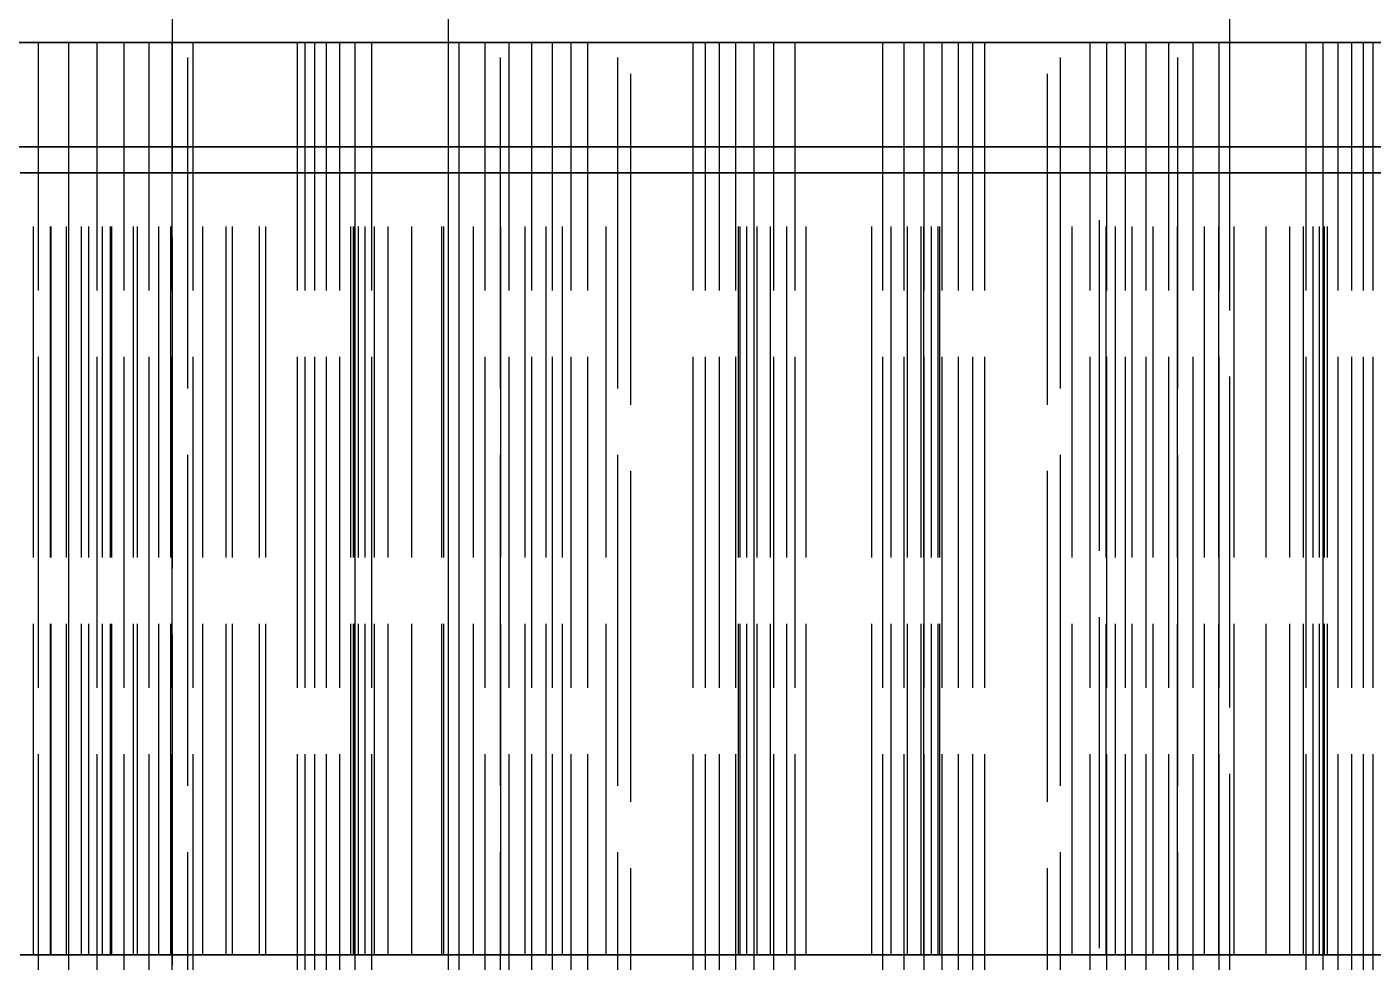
# Model space of a CAD drawing. Header units: millimetres. Extents: x -9 to 234, y -53 to 196.
# Drawn here: x 155.73 to 160.9, y 20.27 to 23.86 of the extents above; entities that cross this region are included whole.
import ezdxf

# ---------------------------------------------------------------- set-up
doc = ezdxf.new("R2010")
doc.units = ezdxf.units.MM
doc.linetypes.add('DASHED', pattern=[1.524, 1.27, -0.254])
doc.layers.add('HIDDEN', color=8, linetype='DASHED')

msp = doc.modelspace()

# ---------------------------------------------------------------- linework, layer by layer
at = {"layer": 'HIDDEN'}
for points in [[(158.05, -23.31), (158.05, 34.4)], [(159.65, -23.31), (159.65, 34.4)], [(156.35, -20.2), (156.35, 32.4)], [(157.55, -20.2), (157.55, 32.4)], [(158, -20.2), (158, 32.4)], [(159.7, -20.2), (159.7, 32.4)], [(160.15, -20.2), (160.15, 32.4)], [(157.35, -19.9), (157.35, 32.1)], [(160.35, -19.9), (160.35, 32.1)], [(156.29, 26.1), (156.29, -7.2)], [(164.61786, 23.8), (164.01071, 23.8), (163.40357, 23.8), (162.79643, 23.8), (162.18929, 23.8), (161.58214, 23.8), (160.975, 23.8), (160.36786, 23.8), (159.76071, 23.8), (159.15357, 23.8), (158.54643, 23.8), (157.93929, 23.8), (157.33214, 23.8), (156.725, 23.8), (156.11786, 23.8), (155.51071, 23.8), (154.90357, 23.8), (154.29643, 23.8), (153.68929, 23.8), (153.08214, 23.8), (152.475, 23.8), (151.86786, 23.8), (151.26071, 23.8), (150.65357, 23.8)], [(164.78651, 23.8), (164.0881, 23.8), (163.38968, 23.8), (162.69127, 23.8), (161.99286, 23.8), (161.29444, 23.8), (160.59603, 23.8), (159.89762, 23.8), (159.19921, 23.8), (158.50079, 23.8), (157.80238, 23.8), (157.10397, 23.8), (156.40556, 23.8), (155.70714, 23.8), (155.00873, 23.8), (154.31032, 23.8), (153.6119, 23.8), (152.91349, 23.8), (152.21508, 23.8), (151.51667, 23.8), (150.81825, 23.8)], [(150.81825, 23.8), (151.16746, 23.8), (151.51667, 23.8), (151.86587, 23.8), (152.21508, 23.8), (152.56429, 23.8), (152.91349, 23.8), (153.2627, 23.8), (153.6119, 23.8), (153.96111, 23.8), (154.31032, 23.8), (154.65952, 23.8), (155.00873, 23.8), (155.35794, 23.8), (155.70714, 23.8), (156.05635, 23.8), (156.40556, 23.8), (156.75476, 23.8), (157.10397, 23.8), (157.45317, 23.8), (157.80238, 23.8), (158.15159, 23.8), (158.50079, 23.8), (158.85, 23.8)], [(155.77669, 23.8), (155.44643, 23.8)], [(155.44643, 23.8), (155.77669, 23.8)], [(155.51071, 23.8), (155.81429, 23.8), (156.11786, 23.8), (156.42143, 23.8), (156.725, 23.8), (157.02857, 23.8), (157.33214, 23.8), (157.63571, 23.8), (157.93929, 23.8), (158.24286, 23.8), (158.54643, 23.8), (158.85, 23.8)], [(161.1119, 23.8), (160.81032, 23.8), (160.50873, 23.8), (160.20714, 23.8), (159.90556, 23.8), (159.60397, 23.8), (159.30238, 23.8), (159.00079, 23.8), (158.69921, 23.8), (158.39762, 23.8), (158.09603, 23.8), (157.79444, 23.8), (157.49286, 23.8), (157.19127, 23.8), (156.88968, 23.8), (156.5881, 23.8), (156.28651, 23.8), (155.98492, 23.8), (155.68333, 23.8)], [(155.68333, 23.8), (155.83413, 23.8), (155.98492, 23.8), (156.13571, 23.8), (156.28651, 23.8), (156.4373, 23.8), (156.5881, 23.8), (156.73889, 23.8), (156.88968, 23.8), (157.04048, 23.8), (157.19127, 23.8), (157.34206, 23.8), (157.49286, 23.8), (157.64365, 23.8), (157.79444, 23.8), (157.94524, 23.8), (158.09603, 23.8), (158.24683, 23.8), (158.39762, 23.8), (158.54841, 23.8), (158.69921, 23.8), (158.85, 23.8)], [(155.89243, 23.8), (155.77669, 23.8)], [(155.77669, 23.8), (155.89243, 23.8)], [(155.77669, 19.8), (155.77669, 23.8)], [(155.77669, 19.8), (155.77669, 23.8)], [(156.00194, 23.8), (155.89243, 23.8)], [(155.89243, 23.8), (156.00194, 23.8)], [(155.89243, 19.8), (155.89243, 23.8)], [(155.89243, 19.8), (155.89243, 23.8)], [(156.10493, 23.8), (156.00194, 23.8)], [(156.00194, 23.8), (156.10493, 23.8)], [(156.00194, 19.8), (156.00194, 23.8)], [(156.00194, 19.8), (156.00194, 23.8)], [(156.20101, 23.8), (156.10493, 23.8)], [(156.10493, 23.8), (156.20101, 23.8)], [(156.10493, 19.8), (156.10493, 23.8)], [(156.10493, 19.8), (156.10493, 23.8)], [(156.28967, 23.8), (156.20101, 23.8)], [(156.20101, 23.8), (156.28967, 23.8)], [(156.20101, 19.8), (156.20101, 23.8)], [(156.20101, 19.8), (156.20101, 23.8)], [(156.37018, 23.8), (156.28967, 23.8)], [(156.28967, 23.8), (156.37018, 23.8)], [(156.28967, 19.8), (156.28967, 23.8)], [(156.28967, 19.8), (156.28967, 23.8)], [(156.77101, 23.8), (156.37018, 23.8)], [(156.37018, 23.8), (156.77101, 23.8)], [(156.37018, 19.8), (156.37018, 23.8)], [(156.37018, 19.8), (156.37018, 23.8)], [(156.79991, 23.8), (156.77101, 23.8)], [(156.77101, 23.8), (156.79991, 23.8)], [(156.77101, 19.8), (156.77101, 23.8)], [(156.77101, 19.8), (156.77101, 23.8)], [(156.83706, 23.8), (156.79991, 23.8)], [(156.79991, 23.8), (156.83706, 23.8)], [(156.79991, 19.8), (156.79991, 23.8)], [(156.79991, 19.8), (156.79991, 23.8)], [(156.88173, 23.8), (156.83706, 23.8)], [(156.83706, 23.8), (156.88173, 23.8)], [(156.83706, 19.8), (156.83706, 23.8)], [(156.83706, 19.8), (156.83706, 23.8)], [(156.93344, 23.8), (156.88173, 23.8)], [(156.88173, 23.8), (156.93344, 23.8)], [(156.88173, 19.8), (156.88173, 23.8)], [(156.88173, 19.8), (156.88173, 23.8)], [(156.99181, 23.8), (156.93344, 23.8)], [(156.93344, 23.8), (156.99181, 23.8)], [(156.93344, 19.8), (156.93344, 23.8)], [(156.93344, 19.8), (156.93344, 23.8)], [(157.05657, 23.8), (156.99181, 23.8)], [(156.99181, 23.8), (157.05657, 23.8)], [(156.99181, 19.8), (156.99181, 23.8)], [(156.99181, 19.8), (156.99181, 23.8)], [(157.39112, 23.8), (157.05657, 23.8)], [(157.05657, 23.8), (157.39112, 23.8)], [(157.05657, 19.8), (157.05657, 23.8)], [(157.05657, 19.8), (157.05657, 23.8)], [(157.49066, 23.8), (157.39112, 23.8)], [(157.39112, 23.8), (157.49066, 23.8)], [(157.39112, 19.8), (157.39112, 23.8)], [(157.39112, 19.8), (157.39112, 23.8)], [(157.58387, 23.8), (157.49066, 23.8)], [(157.49066, 23.8), (157.58387, 23.8)], [(157.49066, 19.8), (157.49066, 23.8)], [(157.49066, 19.8), (157.49066, 23.8)], [(157.67046, 23.8), (157.58387, 23.8)], [(157.58387, 23.8), (157.67046, 23.8)], [(157.58387, 19.8), (157.58387, 23.8)], [(157.58387, 19.8), (157.58387, 23.8)], [(157.75004, 23.8), (157.67046, 23.8)], [(157.67046, 23.8), (157.75004, 23.8)], [(157.67046, 19.8), (157.67046, 23.8)], [(157.67046, 19.8), (157.67046, 23.8)], [(157.82209, 23.8), (157.75004, 23.8)], [(157.75004, 23.8), (157.82209, 23.8)], [(157.75004, 19.8), (157.75004, 23.8)], [(157.75004, 19.8), (157.75004, 23.8)], [(157.88589, 23.8), (157.82209, 23.8)], [(157.82209, 23.8), (157.88589, 23.8)], [(157.82209, 19.8), (157.82209, 23.8)], [(157.82209, 19.8), (157.82209, 23.8)], [(158.29017, 23.8), (157.88589, 23.8)], [(157.88589, 23.8), (158.29017, 23.8)], [(157.88589, 19.8), (157.88589, 23.8)], [(157.88589, 19.8), (157.88589, 23.8)], [(158.29017, 23.8), (158.33672, 23.8)], [(158.33672, 23.8), (158.29017, 23.8)], [(158.29017, 19.8), (158.29017, 23.8)], [(158.29017, 19.8), (158.29017, 23.8)], [(158.33672, 23.8), (158.39155, 23.8)], [(158.39155, 23.8), (158.33672, 23.8)], [(158.33672, 19.8), (158.33672, 23.8)], [(158.33672, 19.8), (158.33672, 23.8)], [(158.39155, 23.8), (158.45395, 23.8)], [(158.45395, 23.8), (158.39155, 23.8)], [(158.39155, 19.8), (158.39155, 23.8)], [(158.39155, 19.8), (158.39155, 23.8)], [(158.45395, 23.8), (158.52339, 23.8)], [(158.52339, 23.8), (158.45395, 23.8)], [(158.45395, 19.8), (158.45395, 23.8)], [(158.45395, 19.8), (158.45395, 23.8)], [(158.52339, 23.8), (158.59951, 23.8)], [(158.59951, 23.8), (158.52339, 23.8)], [(158.52339, 19.8), (158.52339, 23.8)], [(158.52339, 19.8), (158.52339, 23.8)], [(158.59951, 23.8), (158.68201, 23.8)], [(158.68201, 23.8), (158.59951, 23.8)], [(158.59951, 19.8), (158.59951, 23.8)], [(158.59951, 19.8), (158.59951, 23.8)], [(158.68201, 23.8), (159.01799, 23.8)], [(159.01799, 23.8), (158.68201, 23.8)], [(158.68201, 19.8), (158.68201, 23.8)], [(158.68201, 19.8), (158.68201, 23.8)], [(158.85, 23.8), (159.00079, 23.8), (159.15159, 23.8), (159.30238, 23.8), (159.45317, 23.8), (159.60397, 23.8), (159.75476, 23.8), (159.90556, 23.8), (160.05635, 23.8), (160.20714, 23.8), (160.35794, 23.8), (160.50873, 23.8), (160.65952, 23.8), (160.81032, 23.8), (160.96111, 23.8)], [(158.85, 23.8), (159.19921, 23.8), (159.54841, 23.8), (159.89762, 23.8), (160.24683, 23.8), (160.59603, 23.8), (160.94524, 23.8), (161.29444, 23.8), (161.64365, 23.8), (161.99286, 23.8), (162.34206, 23.8), (162.69127, 23.8), (163.04048, 23.8), (163.38968, 23.8), (163.73889, 23.8), (164.0881, 23.8), (164.4373, 23.8), (164.78651, 23.8)], [(158.85, 23.8), (159.15357, 23.8), (159.45714, 23.8), (159.76071, 23.8), (160.06429, 23.8), (160.36786, 23.8), (160.67143, 23.8), (160.975, 23.8), (161.27857, 23.8), (161.58214, 23.8), (161.88571, 23.8), (162.18929, 23.8), (162.49286, 23.8), (162.79643, 23.8), (163.1, 23.8), (163.40357, 23.8), (163.70714, 23.8), (164.01071, 23.8), (164.31429, 23.8), (164.61786, 23.8)], [(159.01799, 23.8), (159.10049, 23.8)], [(159.10049, 23.8), (159.01799, 23.8)], [(159.01799, 19.8), (159.01799, 23.8)], [(159.01799, 19.8), (159.01799, 23.8)], [(159.10049, 23.8), (159.17661, 23.8)], [(159.17661, 23.8), (159.10049, 23.8)], [(159.10049, 19.8), (159.10049, 23.8)], [(159.10049, 19.8), (159.10049, 23.8)], [(159.17661, 23.8), (159.24605, 23.8)], [(159.24605, 23.8), (159.17661, 23.8)], [(159.17661, 19.8), (159.17661, 23.8)], [(159.17661, 19.8), (159.17661, 23.8)], [(159.24605, 23.8), (159.30845, 23.8)], [(159.30845, 23.8), (159.24605, 23.8)], [(159.24605, 19.8), (159.24605, 23.8)], [(159.24605, 19.8), (159.24605, 23.8)], [(159.30845, 23.8), (159.36328, 23.8)], [(159.36328, 23.8), (159.30845, 23.8)], [(159.30845, 19.8), (159.30845, 23.8)], [(159.30845, 19.8), (159.30845, 23.8)], [(159.36328, 23.8), (159.40983, 23.8)], [(159.40983, 23.8), (159.36328, 23.8)], [(159.36328, 19.8), (159.36328, 23.8)], [(159.36328, 19.8), (159.36328, 23.8)], [(159.40983, 23.8), (159.81411, 23.8)], [(159.81411, 23.8), (159.40983, 23.8)], [(159.40983, 19.8), (159.40983, 23.8)], [(159.40983, 19.8), (159.40983, 23.8)], [(159.81411, 23.8), (159.87791, 23.8)], [(159.87791, 23.8), (159.81411, 23.8)], [(159.81411, 19.8), (159.81411, 23.8)], [(159.81411, 19.8), (159.81411, 23.8)], [(159.87791, 23.8), (159.94996, 23.8)], [(159.94996, 23.8), (159.87791, 23.8)], [(159.87791, 19.8), (159.87791, 23.8)], [(159.87791, 19.8), (159.87791, 23.8)], [(159.94996, 23.8), (160.02954, 23.8)], [(160.02954, 23.8), (159.94996, 23.8)], [(159.94996, 19.8), (159.94996, 23.8)], [(159.94996, 19.8), (159.94996, 23.8)], [(160.02954, 23.8), (160.11613, 23.8)], [(160.11613, 23.8), (160.02954, 23.8)], [(160.02954, 19.8), (160.02954, 23.8)], [(160.02954, 19.8), (160.02954, 23.8)], [(160.11613, 23.8), (160.20934, 23.8)], [(160.20934, 23.8), (160.11613, 23.8)], [(160.11613, 19.8), (160.11613, 23.8)], [(160.11613, 19.8), (160.11613, 23.8)], [(160.20934, 23.8), (160.30888, 23.8)], [(160.30888, 23.8), (160.20934, 23.8)], [(160.20934, 19.8), (160.20934, 23.8)], [(160.20934, 19.8), (160.20934, 23.8)], [(160.30888, 23.8), (160.64343, 23.8)], [(160.64343, 23.8), (160.30888, 23.8)], [(160.30888, 19.8), (160.30888, 23.8)], [(160.30888, 19.8), (160.30888, 23.8)], [(160.64343, 23.8), (160.70819, 23.8)], [(160.70819, 23.8), (160.64343, 23.8)], [(160.64343, 19.8), (160.64343, 23.8)], [(160.64343, 19.8), (160.64343, 23.8)], [(160.70819, 23.8), (160.76656, 23.8)], [(160.76656, 23.8), (160.70819, 23.8)], [(160.70819, 19.8), (160.70819, 23.8)], [(160.70819, 19.8), (160.70819, 23.8)], [(160.76656, 23.8), (160.81827, 23.8)], [(160.81827, 23.8), (160.76656, 23.8)], [(160.76656, 19.8), (160.76656, 23.8)], [(160.76656, 19.8), (160.76656, 23.8)], [(160.81827, 23.8), (160.86294, 23.8)], [(160.86294, 23.8), (160.81827, 23.8)], [(160.81827, 19.8), (160.81827, 23.8)], [(160.81827, 19.8), (160.81827, 23.8)], [(160.86294, 23.8), (160.90009, 23.8)], [(160.90009, 23.8), (160.86294, 23.8)], [(160.86294, 19.8), (160.86294, 23.8)], [(160.86294, 19.8), (160.86294, 23.8)], [(160.90009, 19.8), (160.90009, 23.8)], [(161.02222, 23.4), (160.83333, 23.4), (160.64444, 23.4), (160.45556, 23.4), (160.26667, 23.4), (160.07778, 23.4), (159.88889, 23.4), (159.7, 23.4), (159.51111, 23.4), (159.32222, 23.4), (159.13333, 23.4), (158.94444, 23.4), (158.75556, 23.4), (158.56667, 23.4), (158.37778, 23.4), (158.18889, 23.4), (158, 23.4), (157.81111, 23.4), (157.62222, 23.4), (157.43333, 23.4), (157.24444, 23.4), (157.05556, 23.4), (156.86667, 23.4), (156.67778, 23.4), (156.48889, 23.4), (156.3, 23.4), (156.11111, 23.4), (155.92222, 23.4), (155.73333, 23.4), (155.54444, 23.4)], [(155.63889, 23.4), (155.73333, 23.4), (155.82778, 23.4), (155.92222, 23.4), (156.01667, 23.4), (156.11111, 23.4), (156.20556, 23.4), (156.3, 23.4), (156.39444, 23.4), (156.48889, 23.4), (156.58333, 23.4), (156.67778, 23.4), (156.77222, 23.4), (156.86667, 23.4), (156.96111, 23.4), (157.05556, 23.4), (157.15, 23.4), (157.24444, 23.4), (157.33889, 23.4), (157.43333, 23.4), (157.52778, 23.4), (157.62222, 23.4), (157.71667, 23.4), (157.81111, 23.4), (157.90556, 23.4), (158, 23.4), (158.09444, 23.4), (158.18889, 23.4), (158.28333, 23.4), (158.37778, 23.4), (158.47222, 23.4), (158.56667, 23.4), (158.66111, 23.4), (158.75556, 23.4), (158.85, 23.4)], [(161.00873, 23.4), (160.75476, 23.4), (160.50079, 23.4), (160.24683, 23.4), (159.99286, 23.4), (159.73889, 23.4), (159.48492, 23.4), (159.23095, 23.4), (158.97698, 23.4), (158.72302, 23.4), (158.46905, 23.4), (158.21508, 23.4), (157.96111, 23.4), (157.70714, 23.4), (157.45317, 23.4), (157.19921, 23.4), (156.94524, 23.4), (156.69127, 23.4), (156.4373, 23.4), (156.18333, 23.4), (155.92937, 23.4), (155.6754, 23.4)], [(155.6754, 23.4), (155.80238, 23.4), (155.92937, 23.4), (156.05635, 23.4), (156.18333, 23.4), (156.31032, 23.4), (156.4373, 23.4), (156.56429, 23.4), (156.69127, 23.4), (156.81825, 23.4), (156.94524, 23.4), (157.07222, 23.4), (157.19921, 23.4), (157.32619, 23.4), (157.45317, 23.4), (157.58016, 23.4), (157.70714, 23.4), (157.83413, 23.4), (157.96111, 23.4), (158.0881, 23.4), (158.21508, 23.4), (158.34206, 23.4), (158.46905, 23.4), (158.59603, 23.4), (158.72302, 23.4), (158.85, 23.4)], [(161.00873, 23.4), (160.75476, 23.4), (160.50079, 23.4), (160.24683, 23.4), (159.99286, 23.4), (159.73889, 23.4), (159.48492, 23.4), (159.23095, 23.4), (158.97698, 23.4), (158.72302, 23.4), (158.46905, 23.4), (158.21508, 23.4), (157.96111, 23.4), (157.70714, 23.4), (157.45317, 23.4), (157.19921, 23.4), (156.94524, 23.4), (156.69127, 23.4), (156.4373, 23.4), (156.18333, 23.4), (155.92937, 23.4), (155.6754, 23.4)], [(155.6754, 23.4), (155.80238, 23.4), (155.92937, 23.4), (156.05635, 23.4), (156.18333, 23.4), (156.31032, 23.4), (156.4373, 23.4), (156.56429, 23.4), (156.69127, 23.4), (156.81825, 23.4), (156.94524, 23.4), (157.07222, 23.4), (157.19921, 23.4), (157.32619, 23.4), (157.45317, 23.4), (157.58016, 23.4), (157.70714, 23.4), (157.83413, 23.4), (157.96111, 23.4), (158.0881, 23.4), (158.21508, 23.4), (158.34206, 23.4), (158.46905, 23.4), (158.59603, 23.4), (158.72302, 23.4), (158.85, 23.4)], [(160.97667, 23.4), (160.84778, 23.4), (160.71889, 23.4), (160.59, 23.4), (160.46111, 23.4), (160.33222, 23.4), (160.20333, 23.4), (160.07444, 23.4), (159.94556, 23.4), (159.81667, 23.4), (159.68778, 23.4), (159.55889, 23.4), (159.43, 23.4), (159.30111, 23.4), (159.17222, 23.4), (159.04333, 23.4), (158.91444, 23.4), (158.78556, 23.4), (158.65667, 23.4), (158.52778, 23.4), (158.39889, 23.4), (158.27, 23.4), (158.14111, 23.4), (158.01222, 23.4), (157.88333, 23.4), (157.75444, 23.4), (157.62556, 23.4), (157.49667, 23.4), (157.36778, 23.4), (157.23889, 23.4), (157.11, 23.4), (156.98111, 23.4), (156.85222, 23.4), (156.72333, 23.4), (156.59444, 23.4), (156.46556, 23.4), (156.33667, 23.4), (156.20778, 23.4), (156.07889, 23.4), (155.95, 23.4), (155.82111, 23.4), (155.69222, 23.4)], [(155.69222, 23.4), (155.75667, 23.4), (155.82111, 23.4), (155.88556, 23.4), (155.95, 23.4), (156.01444, 23.4), (156.07889, 23.4), (156.14333, 23.4), (156.20778, 23.4), (156.27222, 23.4), (156.33667, 23.4), (156.40111, 23.4), (156.46556, 23.4), (156.53, 23.4), (156.59444, 23.4), (156.65889, 23.4), (156.72333, 23.4), (156.78778, 23.4), (156.85222, 23.4), (156.91667, 23.4), (156.98111, 23.4), (157.04556, 23.4), (157.11, 23.4), (157.17444, 23.4), (157.23889, 23.4), (157.30333, 23.4), (157.36778, 23.4), (157.43222, 23.4), (157.49667, 23.4), (157.56111, 23.4), (157.62556, 23.4), (157.69, 23.4), (157.75444, 23.4), (157.81889, 23.4), (157.88333, 23.4), (157.94778, 23.4), (158.01222, 23.4), (158.07667, 23.4), (158.14111, 23.4), (158.20556, 23.4), (158.27, 23.4), (158.33444, 23.4), (158.39889, 23.4), (158.46333, 23.4), (158.52778, 23.4), (158.59222, 23.4), (158.65667, 23.4), (158.72111, 23.4), (158.78556, 23.4), (158.85, 23.4)], [(160.97667, 23.4), (160.84778, 23.4), (160.71889, 23.4), (160.59, 23.4), (160.46111, 23.4), (160.33222, 23.4), (160.20333, 23.4), (160.07444, 23.4), (159.94556, 23.4), (159.81667, 23.4), (159.68778, 23.4), (159.55889, 23.4), (159.43, 23.4), (159.30111, 23.4), (159.17222, 23.4), (159.04333, 23.4), (158.91444, 23.4), (158.78556, 23.4), (158.65667, 23.4), (158.52778, 23.4), (158.39889, 23.4), (158.27, 23.4), (158.14111, 23.4), (158.01222, 23.4), (157.88333, 23.4), (157.75444, 23.4), (157.62556, 23.4), (157.49667, 23.4), (157.36778, 23.4), (157.23889, 23.4), (157.11, 23.4), (156.98111, 23.4), (156.85222, 23.4), (156.72333, 23.4), (156.59444, 23.4), (156.46556, 23.4), (156.33667, 23.4), (156.20778, 23.4), (156.07889, 23.4), (155.95, 23.4), (155.82111, 23.4), (155.69222, 23.4)], [(155.69222, 23.4), (155.75667, 23.4), (155.82111, 23.4), (155.88556, 23.4), (155.95, 23.4), (156.01444, 23.4), (156.07889, 23.4), (156.14333, 23.4), (156.20778, 23.4), (156.27222, 23.4), (156.33667, 23.4), (156.40111, 23.4), (156.46556, 23.4), (156.53, 23.4), (156.59444, 23.4), (156.65889, 23.4), (156.72333, 23.4), (156.78778, 23.4), (156.85222, 23.4), (156.91667, 23.4), (156.98111, 23.4), (157.04556, 23.4), (157.11, 23.4), (157.17444, 23.4), (157.23889, 23.4), (157.30333, 23.4), (157.36778, 23.4), (157.43222, 23.4), (157.49667, 23.4), (157.56111, 23.4), (157.62556, 23.4), (157.69, 23.4), (157.75444, 23.4), (157.81889, 23.4), (157.88333, 23.4), (157.94778, 23.4), (158.01222, 23.4), (158.07667, 23.4), (158.14111, 23.4), (158.20556, 23.4), (158.27, 23.4), (158.33444, 23.4), (158.39889, 23.4), (158.46333, 23.4), (158.52778, 23.4), (158.59222, 23.4), (158.65667, 23.4), (158.72111, 23.4), (158.78556, 23.4), (158.85, 23.4)], [(160.9127, 23.4), (160.73333, 23.4), (160.55397, 23.4), (160.3746, 23.4), (160.19524, 23.4), (160.01587, 23.4), (159.83651, 23.4), (159.65714, 23.4), (159.47778, 23.4), (159.29841, 23.4), (159.11905, 23.4), (158.93968, 23.4), (158.76032, 23.4), (158.58095, 23.4), (158.40159, 23.4), (158.22222, 23.4), (158.04286, 23.4), (157.86349, 23.4), (157.68413, 23.4), (157.50476, 23.4), (157.3254, 23.4), (157.14603, 23.4), (156.96667, 23.4), (156.7873, 23.4), (156.60794, 23.4), (156.42857, 23.4), (156.24921, 23.4), (156.06984, 23.4), (155.89048, 23.4), (155.71111, 23.4)], [(155.71111, 23.4), (155.80079, 23.4), (155.89048, 23.4), (155.98016, 23.4), (156.06984, 23.4), (156.15952, 23.4), (156.24921, 23.4), (156.33889, 23.4), (156.42857, 23.4), (156.51825, 23.4), (156.60794, 23.4), (156.69762, 23.4), (156.7873, 23.4), (156.87698, 23.4), (156.96667, 23.4), (157.05635, 23.4), (157.14603, 23.4), (157.23571, 23.4), (157.3254, 23.4), (157.41508, 23.4), (157.50476, 23.4), (157.59444, 23.4), (157.68413, 23.4), (157.77381, 23.4), (157.86349, 23.4), (157.95317, 23.4), (158.04286, 23.4), (158.13254, 23.4), (158.22222, 23.4), (158.3119, 23.4), (158.40159, 23.4), (158.49127, 23.4), (158.58095, 23.4), (158.67063, 23.4), (158.76032, 23.4), (158.85, 23.4)], [(158.85, 23.4), (158.94444, 23.4), (159.03889, 23.4), (159.13333, 23.4), (159.22778, 23.4), (159.32222, 23.4), (159.41667, 23.4), (159.51111, 23.4), (159.60556, 23.4), (159.7, 23.4), (159.79444, 23.4), (159.88889, 23.4), (159.98333, 23.4), (160.07778, 23.4), (160.17222, 23.4), (160.26667, 23.4), (160.36111, 23.4), (160.45556, 23.4), (160.55, 23.4), (160.64444, 23.4), (160.73889, 23.4), (160.83333, 23.4), (160.92778, 23.4)], [(158.85, 23.4), (158.97698, 23.4), (159.10397, 23.4), (159.23095, 23.4), (159.35794, 23.4), (159.48492, 23.4), (159.6119, 23.4), (159.73889, 23.4), (159.86587, 23.4), (159.99286, 23.4), (160.11984, 23.4), (160.24683, 23.4), (160.37381, 23.4), (160.50079, 23.4), (160.62778, 23.4), (160.75476, 23.4), (160.88175, 23.4), (161.00873, 23.4)], [(158.85, 23.4), (158.97698, 23.4), (159.10397, 23.4), (159.23095, 23.4), (159.35794, 23.4), (159.48492, 23.4), (159.6119, 23.4), (159.73889, 23.4), (159.86587, 23.4), (159.99286, 23.4), (160.11984, 23.4), (160.24683, 23.4), (160.37381, 23.4), (160.50079, 23.4), (160.62778, 23.4), (160.75476, 23.4), (160.88175, 23.4), (161.00873, 23.4)], [(158.85, 23.4), (158.91444, 23.4), (158.97889, 23.4), (159.04333, 23.4), (159.10778, 23.4), (159.17222, 23.4), (159.23667, 23.4), (159.30111, 23.4), (159.36556, 23.4), (159.43, 23.4), (159.49444, 23.4), (159.55889, 23.4), (159.62333, 23.4), (159.68778, 23.4), (159.75222, 23.4), (159.81667, 23.4), (159.88111, 23.4), (159.94556, 23.4), (160.01, 23.4), (160.07444, 23.4), (160.13889, 23.4), (160.20333, 23.4), (160.26778, 23.4), (160.33222, 23.4), (160.39667, 23.4), (160.46111, 23.4), (160.52556, 23.4), (160.59, 23.4), (160.65444, 23.4), (160.71889, 23.4), (160.78333, 23.4), (160.84778, 23.4), (160.91222, 23.4)], [(158.85, 23.4), (158.91444, 23.4), (158.97889, 23.4), (159.04333, 23.4), (159.10778, 23.4), (159.17222, 23.4), (159.23667, 23.4), (159.30111, 23.4), (159.36556, 23.4), (159.43, 23.4), (159.49444, 23.4), (159.55889, 23.4), (159.62333, 23.4), (159.68778, 23.4), (159.75222, 23.4), (159.81667, 23.4), (159.88111, 23.4), (159.94556, 23.4), (160.01, 23.4), (160.07444, 23.4), (160.13889, 23.4), (160.20333, 23.4), (160.26778, 23.4), (160.33222, 23.4), (160.39667, 23.4), (160.46111, 23.4), (160.52556, 23.4), (160.59, 23.4), (160.65444, 23.4), (160.71889, 23.4), (160.78333, 23.4), (160.84778, 23.4), (160.91222, 23.4)], [(158.85, 23.4), (158.93968, 23.4), (159.02937, 23.4), (159.11905, 23.4), (159.20873, 23.4), (159.29841, 23.4), (159.3881, 23.4), (159.47778, 23.4), (159.56746, 23.4), (159.65714, 23.4), (159.74683, 23.4), (159.83651, 23.4), (159.92619, 23.4), (160.01587, 23.4), (160.10556, 23.4), (160.19524, 23.4), (160.28492, 23.4), (160.3746, 23.4), (160.46429, 23.4), (160.55397, 23.4), (160.64365, 23.4), (160.73333, 23.4), (160.82302, 23.4), (160.9127, 23.4)], [(155.70621, 23.3), (155.82466, 23.3)], [(155.82466, 23.3), (155.70621, 23.3)], [(155.75786, 23.3), (155.88389, 23.3)], [(155.82227, 23.3), (155.75786, 23.3)], [(155.75786, 23.3), (155.82227, 23.3)], [(155.88389, 23.3), (155.75786, 23.3)], [(155.75786, 20.3), (155.75786, 23.3)], [(155.75786, 20.3), (155.75786, 23.3)], [(155.89302, 23.3), (155.82227, 23.3)], [(155.82227, 23.3), (155.89302, 23.3)], [(155.82227, 20.3), (155.82227, 23.3)], [(155.82227, 20.3), (155.82227, 23.3)], [(155.82466, 23.3), (155.94218, 23.3)], [(155.94218, 23.3), (155.82466, 23.3)], [(155.82466, 20.3), (155.82466, 23.3)], [(155.82466, 20.3), (155.82466, 23.3)], [(155.88389, 23.3), (156.02237, 23.3)], [(156.02237, 23.3), (155.88389, 23.3)], [(155.88389, 20.3), (155.88389, 23.3)], [(155.88389, 20.3), (155.88389, 23.3)], [(155.96986, 23.3), (155.89302, 23.3)], [(155.89302, 23.3), (155.96986, 23.3)], [(155.89302, 20.3), (155.89302, 23.3)], [(155.89302, 20.3), (155.89302, 23.3)], [(155.94218, 23.3), (156.05752, 23.3)], [(156.05752, 23.3), (155.94218, 23.3)], [(155.94218, 20.3), (155.94218, 23.3)], [(155.94218, 20.3), (155.94218, 23.3)], [(156.05268, 23.3), (155.96986, 23.3)], [(155.96986, 23.3), (156.05268, 23.3)], [(155.96986, 20.3), (155.96986, 23.3)], [(155.96986, 20.3), (155.96986, 23.3)], [(156.02237, 23.3), (156.15631, 23.3)], [(156.15631, 23.3), (156.02237, 23.3)], [(156.02237, 20.3), (156.02237, 23.3)], [(156.02237, 20.3), (156.02237, 23.3)], [(156.14169, 23.3), (156.05268, 23.3)], [(156.05268, 23.3), (156.14169, 23.3)], [(156.05268, 20.3), (156.05268, 23.3)], [(156.05268, 20.3), (156.05268, 23.3)], [(156.05752, 23.3), (156.49741, 23.3)], [(156.49741, 23.3), (156.05752, 23.3)], [(156.05752, 20.3), (156.05752, 23.3)], [(156.05752, 20.3), (156.05752, 23.3)], [(156.23848, 23.3), (156.14169, 23.3)], [(156.14169, 23.3), (156.23848, 23.3)], [(156.14169, 20.3), (156.14169, 23.3)], [(156.14169, 20.3), (156.14169, 23.3)], [(156.15631, 23.3), (156.28494, 23.3)], [(156.28494, 23.3), (156.15631, 23.3)], [(156.15631, 20.3), (156.15631, 23.3)], [(156.15631, 20.3), (156.15631, 23.3)], [(156.64986, 23.3), (156.23848, 23.3)], [(156.23848, 23.3), (156.64986, 23.3)], [(156.23848, 20.3), (156.23848, 23.3)], [(156.23848, 20.3), (156.23848, 23.3)], [(156.28494, 23.3), (156.40727, 23.3)], [(156.40727, 23.3), (156.28494, 23.3)], [(156.28494, 20.3), (156.28494, 23.3)], [(156.28494, 20.3), (156.28494, 23.3)], [(156.40727, 23.3), (156.52182, 23.3)], [(156.52182, 23.3), (156.40727, 23.3)], [(156.40727, 20.3), (156.40727, 23.3)], [(156.40727, 20.3), (156.40727, 23.3)], [(156.49741, 23.3), (156.64986, 23.3)], [(156.64986, 23.3), (156.49741, 23.3)], [(156.49741, 20.3), (156.49741, 23.3)], [(156.49741, 20.3), (156.49741, 23.3)], [(156.52182, 23.3), (156.6248, 23.3)], [(156.6248, 23.3), (156.52182, 23.3)], [(156.52182, 20.3), (156.52182, 23.3)], [(156.52182, 20.3), (156.52182, 23.3)], [(156.6248, 23.3), (156.97533, 23.3)], [(156.97533, 23.3), (156.6248, 23.3)], [(156.6248, 20.3), (156.6248, 23.3)], [(156.6248, 20.3), (156.6248, 23.3)], [(156.64986, 20.3), (156.64986, 23.3)], [(156.64986, 20.3), (156.64986, 23.3)], [(156.97533, 23.3), (157.39184, 23.3)], [(157.39184, 23.3), (156.97533, 23.3)], [(156.97533, 20.3), (156.97533, 23.3)], [(156.97533, 20.3), (156.97533, 23.3)], [(156.98641, 23.3), (156.99199, 23.3)], [(156.99077, 23.3), (156.98641, 23.3)], [(156.98641, 23.3), (156.99077, 23.3)], [(156.99199, 23.3), (156.98641, 23.3)], [(156.98641, 20.3), (156.98641, 23.3)], [(156.98641, 20.3), (156.98641, 23.3)], [(157.00524, 23.3), (156.99077, 23.3)], [(156.99077, 23.3), (157.00524, 23.3)], [(156.99077, 20.3), (156.99077, 23.3)], [(156.99077, 20.3), (156.99077, 23.3)], [(156.99199, 23.3), (157.21028, 23.3)], [(157.21028, 23.3), (156.99199, 23.3)], [(156.99199, 20.3), (156.99199, 23.3)], [(156.99199, 20.3), (156.99199, 23.3)], [(157.03025, 23.3), (157.00524, 23.3)], [(157.00524, 23.3), (157.03025, 23.3)], [(157.00524, 20.3), (157.00524, 23.3)], [(157.00524, 20.3), (157.00524, 23.3)], [(157.06689, 23.3), (157.03025, 23.3)], [(157.03025, 23.3), (157.06689, 23.3)], [(157.03025, 20.3), (157.03025, 23.3)], [(157.03025, 20.3), (157.03025, 23.3)], [(157.11919, 23.3), (157.06689, 23.3)], [(157.06689, 23.3), (157.11919, 23.3)], [(157.06689, 20.3), (157.06689, 23.3)], [(157.06689, 20.3), (157.06689, 23.3)], [(157.39184, 23.3), (157.11919, 23.3)], [(157.11919, 23.3), (157.39184, 23.3)], [(157.11919, 20.3), (157.11919, 23.3)], [(157.11919, 20.3), (157.11919, 23.3)], [(157.21028, 23.3), (157.33299, 23.3)], [(157.33299, 23.3), (157.21028, 23.3)], [(157.21028, 20.3), (157.21028, 23.3)], [(157.21028, 20.3), (157.21028, 23.3)], [(159.875, 23.3), (159.83452, 23.3), (159.79405, 23.3), (159.75357, 23.3), (159.7131, 23.3), (159.67262, 23.3), (159.63214, 23.3), (159.59167, 23.3), (159.55119, 23.3), (159.51071, 23.3), (159.47024, 23.3), (159.42976, 23.3), (159.38929, 23.3), (159.34881, 23.3), (159.30833, 23.3), (159.26786, 23.3), (159.22738, 23.3), (159.1869, 23.3), (159.14643, 23.3), (159.10595, 23.3), (159.06548, 23.3), (159.025, 23.3), (158.98452, 23.3), (158.94405, 23.3), (158.90357, 23.3), (158.8631, 23.3), (158.82262, 23.3), (158.78214, 23.3), (158.74167, 23.3), (158.70119, 23.3), (158.66071, 23.3), (158.62024, 23.3), (158.57976, 23.3), (158.53929, 23.3), (158.49881, 23.3), (158.45833, 23.3), (158.41786, 23.3), (158.37738, 23.3), (158.3369, 23.3), (158.29643, 23.3), (158.25595, 23.3), (158.21548, 23.3), (158.175, 23.3), (158.13452, 23.3), (158.09405, 23.3), (158.05357, 23.3), (158.0131, 23.3), (157.97262, 23.3), (157.93214, 23.3), (157.89167, 23.3), (157.85119, 23.3), (157.81071, 23.3), (157.77024, 23.3), (157.72976, 23.3), (157.68929, 23.3), (157.64881, 23.3), (157.60833, 23.3), (157.56786, 23.3), (157.52738, 23.3), (157.4869, 23.3), (157.44643, 23.3), (157.40595, 23.3), (157.36548, 23.3), (157.325, 23.3)], [(157.325, 23.3), (157.36548, 23.3), (157.40595, 23.3), (157.44643, 23.3), (157.4869, 23.3), (157.52738, 23.3), (157.56786, 23.3), (157.60833, 23.3), (157.64881, 23.3), (157.68929, 23.3), (157.72976, 23.3), (157.77024, 23.3), (157.81071, 23.3), (157.85119, 23.3), (157.89167, 23.3), (157.93214, 23.3), (157.97262, 23.3), (158.0131, 23.3), (158.05357, 23.3), (158.09405, 23.3), (158.13452, 23.3), (158.175, 23.3), (158.21548, 23.3), (158.25595, 23.3), (158.29643, 23.3), (158.3369, 23.3), (158.37738, 23.3), (158.41786, 23.3), (158.45833, 23.3), (158.49881, 23.3), (158.53929, 23.3), (158.57976, 23.3), (158.62024, 23.3), (158.66071, 23.3), (158.70119, 23.3), (158.74167, 23.3), (158.78214, 23.3), (158.82262, 23.3), (158.8631, 23.3), (158.90357, 23.3), (158.94405, 23.3), (158.98452, 23.3), (159.025, 23.3), (159.06548, 23.3), (159.10595, 23.3), (159.14643, 23.3), (159.1869, 23.3), (159.22738, 23.3), (159.26786, 23.3), (159.30833, 23.3), (159.34881, 23.3), (159.38929, 23.3), (159.42976, 23.3), (159.47024, 23.3), (159.51071, 23.3), (159.55119, 23.3), (159.59167, 23.3), (159.63214, 23.3), (159.67262, 23.3), (159.7131, 23.3), (159.75357, 23.3), (159.79405, 23.3), (159.83452, 23.3), (159.875, 23.3)], [(157.325, 20.3), (157.325, 23.3)], [(157.33299, 23.3), (157.44681, 23.3)], [(157.44681, 23.3), (157.33299, 23.3)], [(157.33299, 20.3), (157.33299, 23.3)], [(157.33299, 20.3), (157.33299, 23.3)], [(159.85, 23.3), (159.81032, 23.3), (159.77063, 23.3), (159.73095, 23.3), (159.69127, 23.3), (159.65159, 23.3), (159.6119, 23.3), (159.57222, 23.3), (159.53254, 23.3), (159.49286, 23.3), (159.45317, 23.3), (159.41349, 23.3), (159.37381, 23.3), (159.33413, 23.3), (159.29444, 23.3), (159.25476, 23.3), (159.21508, 23.3), (159.1754, 23.3), (159.13571, 23.3), (159.09603, 23.3), (159.05635, 23.3), (159.01667, 23.3), (158.97698, 23.3), (158.9373, 23.3), (158.89762, 23.3), (158.85794, 23.3), (158.81825, 23.3), (158.77857, 23.3), (158.73889, 23.3), (158.69921, 23.3), (158.65952, 23.3), (158.61984, 23.3), (158.58016, 23.3), (158.54048, 23.3), (158.50079, 23.3), (158.46111, 23.3), (158.42143, 23.3), (158.38175, 23.3), (158.34206, 23.3), (158.30238, 23.3), (158.2627, 23.3), (158.22302, 23.3), (158.18333, 23.3), (158.14365, 23.3), (158.10397, 23.3), (158.06429, 23.3), (158.0246, 23.3), (157.98492, 23.3), (157.94524, 23.3), (157.90556, 23.3), (157.86587, 23.3), (157.82619, 23.3), (157.78651, 23.3), (157.74683, 23.3), (157.70714, 23.3), (157.66746, 23.3), (157.62778, 23.3), (157.5881, 23.3), (157.54841, 23.3), (157.50873, 23.3), (157.46905, 23.3), (157.42937, 23.3), (157.38968, 23.3), (157.35, 23.3)], [(157.35, 23.3), (157.37381, 23.3), (157.39762, 23.3), (157.42143, 23.3), (157.44524, 23.3), (157.46905, 23.3), (157.49286, 23.3), (157.51667, 23.3), (157.54048, 23.3), (157.56429, 23.3), (157.5881, 23.3), (157.6119, 23.3), (157.63571, 23.3), (157.65952, 23.3), (157.68333, 23.3), (157.70714, 23.3), (157.73095, 23.3), (157.75476, 23.3), (157.77857, 23.3), (157.80238, 23.3), (157.82619, 23.3), (157.85, 23.3), (157.87381, 23.3), (157.89762, 23.3), (157.92143, 23.3), (157.94524, 23.3), (157.96905, 23.3), (157.99286, 23.3), (158.01667, 23.3), (158.04048, 23.3), (158.06429, 23.3), (158.0881, 23.3), (158.1119, 23.3), (158.13571, 23.3), (158.15952, 23.3), (158.18333, 23.3), (158.20714, 23.3), (158.23095, 23.3), (158.25476, 23.3), (158.27857, 23.3), (158.30238, 23.3), (158.32619, 23.3), (158.35, 23.3), (158.37381, 23.3), (158.39762, 23.3), (158.42143, 23.3), (158.44524, 23.3), (158.46905, 23.3), (158.49286, 23.3), (158.51667, 23.3), (158.54048, 23.3), (158.56429, 23.3), (158.5881, 23.3), (158.6119, 23.3), (158.63571, 23.3), (158.65952, 23.3), (158.68333, 23.3), (158.70714, 23.3), (158.73095, 23.3), (158.75476, 23.3), (158.77857, 23.3), (158.80238, 23.3), (158.82619, 23.3), (158.85, 23.3)], [(157.35, 17.8), (157.35, 23.3)], [(157.39184, 20.3), (157.39184, 23.3)], [(157.39184, 20.3), (157.39184, 23.3)], [(157.44681, 23.3), (157.55097, 23.3)], [(157.55097, 23.3), (157.44681, 23.3)], [(157.44681, 20.3), (157.44681, 23.3)], [(157.44681, 20.3), (157.44681, 23.3)], [(157.55097, 23.3), (157.64441, 23.3)], [(157.64441, 23.3), (157.55097, 23.3)], [(157.55097, 20.3), (157.55097, 23.3)], [(157.55097, 20.3), (157.55097, 23.3)], [(157.64441, 23.3), (157.72529, 23.3)], [(157.72529, 23.3), (157.64441, 23.3)], [(157.64441, 20.3), (157.64441, 23.3)], [(157.64441, 20.3), (157.64441, 23.3)], [(157.72529, 23.3), (157.78832, 23.3)], [(157.78832, 23.3), (157.72529, 23.3)], [(157.72529, 20.3), (157.72529, 23.3)], [(157.72529, 20.3), (157.72529, 23.3)], [(157.78832, 23.3), (157.95556, 23.3)], [(157.95556, 23.3), (157.78832, 23.3)], [(157.78832, 20.3), (157.78832, 23.3)], [(157.78832, 20.3), (157.78832, 23.3)], [(157.95556, 20.3), (157.95556, 23.3)], [(157.95556, 23.3), (158.52453, 23.3)], [(158.52453, 23.3), (157.95556, 23.3)], [(157.95556, 20.3), (157.95556, 23.3)], [(158.46368, 20.3), (158.46368, 23.3)], [(158.52453, 23.3), (158.46368, 23.3)], [(158.46368, 23.3), (158.46987, 23.3)], [(158.46368, 23.3), (158.52453, 23.3)], [(158.46987, 23.3), (158.46368, 23.3)], [(158.46368, 20.3), (158.46368, 23.3)], [(158.46987, 20.3), (158.46987, 23.3)], [(158.46987, 23.3), (158.49542, 23.3)], [(158.49542, 23.3), (158.46987, 23.3)], [(158.46987, 20.3), (158.46987, 23.3)], [(158.49542, 23.3), (158.53492, 23.3)], [(158.53492, 23.3), (158.49542, 23.3)], [(158.49542, 20.3), (158.49542, 23.3)], [(158.49542, 20.3), (158.49542, 23.3)], [(158.52453, 20.3), (158.52453, 23.3)], [(158.52453, 20.3), (158.52453, 23.3)], [(158.53492, 23.3), (158.58671, 23.3)], [(158.58671, 23.3), (158.53492, 23.3)], [(158.53492, 20.3), (158.53492, 23.3)], [(158.53492, 20.3), (158.53492, 23.3)], [(158.58671, 23.3), (158.6499, 23.3)], [(158.6499, 23.3), (158.58671, 23.3)], [(158.58671, 20.3), (158.58671, 23.3)], [(158.58671, 20.3), (158.58671, 23.3)], [(158.6499, 23.3), (158.72397, 23.3)], [(158.72397, 23.3), (158.6499, 23.3)], [(158.6499, 20.3), (158.6499, 23.3)], [(158.6499, 20.3), (158.6499, 23.3)], [(158.72397, 23.3), (158.97603, 23.3)], [(158.97603, 23.3), (158.72397, 23.3)], [(158.72397, 20.3), (158.72397, 23.3)], [(158.72397, 20.3), (158.72397, 23.3)], [(158.85, 23.3), (158.86587, 23.3), (158.88175, 23.3), (158.89762, 23.3), (158.91349, 23.3), (158.92937, 23.3), (158.94524, 23.3), (158.96111, 23.3), (158.97698, 23.3), (158.99286, 23.3), (159.00873, 23.3), (159.0246, 23.3), (159.04048, 23.3), (159.05635, 23.3), (159.07222, 23.3), (159.0881, 23.3), (159.10397, 23.3), (159.11984, 23.3), (159.13571, 23.3), (159.15159, 23.3), (159.16746, 23.3), (159.18333, 23.3), (159.19921, 23.3), (159.21508, 23.3), (159.23095, 23.3), (159.24683, 23.3), (159.2627, 23.3), (159.27857, 23.3), (159.29444, 23.3), (159.31032, 23.3), (159.32619, 23.3), (159.34206, 23.3), (159.35794, 23.3), (159.37381, 23.3), (159.38968, 23.3), (159.40556, 23.3), (159.42143, 23.3), (159.4373, 23.3), (159.45317, 23.3), (159.46905, 23.3), (159.48492, 23.3), (159.50079, 23.3), (159.51667, 23.3), (159.53254, 23.3), (159.54841, 23.3), (159.56429, 23.3), (159.58016, 23.3), (159.59603, 23.3), (159.6119, 23.3), (159.62778, 23.3), (159.64365, 23.3), (159.65952, 23.3), (159.6754, 23.3), (159.69127, 23.3), (159.70714, 23.3), (159.72302, 23.3), (159.73889, 23.3), (159.75476, 23.3), (159.77063, 23.3), (159.78651, 23.3), (159.80238, 23.3), (159.81825, 23.3), (159.83413, 23.3), (159.85, 23.3)], [(158.97603, 23.3), (159.0501, 23.3)], [(159.0501, 23.3), (158.97603, 23.3)], [(158.97603, 20.3), (158.97603, 23.3)], [(158.97603, 20.3), (158.97603, 23.3)], [(159.0501, 23.3), (159.11329, 23.3)], [(159.11329, 23.3), (159.0501, 23.3)], [(159.0501, 20.3), (159.0501, 23.3)], [(159.0501, 20.3), (159.0501, 23.3)], [(159.11329, 23.3), (159.16508, 23.3)], [(159.16508, 23.3), (159.11329, 23.3)], [(159.11329, 20.3), (159.11329, 23.3)], [(159.11329, 20.3), (159.11329, 23.3)], [(159.16508, 23.3), (159.20458, 23.3)], [(159.20458, 23.3), (159.16508, 23.3)], [(159.16508, 20.3), (159.16508, 23.3)], [(159.16508, 20.3), (159.16508, 23.3)], [(159.23632, 23.3), (159.17547, 23.3)], [(159.17547, 23.3), (159.74444, 23.3)], [(159.74444, 23.3), (159.17547, 23.3)], [(159.17547, 23.3), (159.23632, 23.3)], [(159.17547, 20.3), (159.17547, 23.3)], [(159.17547, 20.3), (159.17547, 23.3)], [(159.20458, 23.3), (159.23013, 23.3)], [(159.23013, 23.3), (159.20458, 23.3)], [(159.20458, 20.3), (159.20458, 23.3)], [(159.20458, 20.3), (159.20458, 23.3)], [(159.23013, 23.3), (159.23632, 23.3)], [(159.23632, 23.3), (159.23013, 23.3)], [(159.23013, 20.3), (159.23013, 23.3)], [(159.23013, 20.3), (159.23013, 23.3)], [(159.23632, 20.3), (159.23632, 23.3)], [(159.23632, 20.3), (159.23632, 23.3)], [(159.74444, 23.3), (159.91168, 23.3)], [(159.91168, 23.3), (159.74444, 23.3)], [(159.74444, 20.3), (159.74444, 23.3)], [(159.74444, 20.3), (159.74444, 23.3)], [(159.85, 18.801), (159.85, 23.3)], [(159.85, 18.801), (159.85, 23.3)], [(159.875, 20.3), (159.875, 23.3)], [(159.875, 20.3), (159.875, 23.3)], [(159.91168, 23.3), (159.97471, 23.3)], [(159.97471, 23.3), (159.91168, 23.3)], [(159.91168, 20.3), (159.91168, 23.3)], [(159.91168, 20.3), (159.91168, 23.3)], [(159.97471, 23.3), (160.05559, 23.3)], [(160.05559, 23.3), (159.97471, 23.3)], [(159.97471, 20.3), (159.97471, 23.3)], [(159.97471, 20.3), (159.97471, 23.3)], [(160.05559, 23.3), (160.14903, 23.3)], [(160.14903, 23.3), (160.05559, 23.3)], [(160.05559, 20.3), (160.05559, 23.3)], [(160.05559, 20.3), (160.05559, 23.3)], [(160.14903, 23.3), (160.25319, 23.3)], [(160.25319, 23.3), (160.14903, 23.3)], [(160.14903, 20.3), (160.14903, 23.3)], [(160.14903, 20.3), (160.14903, 23.3)], [(160.25319, 23.3), (160.36701, 23.3)], [(160.36701, 23.3), (160.25319, 23.3)], [(160.25319, 20.3), (160.25319, 23.3)], [(160.25319, 20.3), (160.25319, 23.3)], [(160.58081, 23.3), (160.30816, 23.3)], [(160.30816, 23.3), (160.72467, 23.3)], [(160.72467, 23.3), (160.30816, 23.3)], [(160.30816, 23.3), (160.58081, 23.3)], [(160.30816, 20.3), (160.30816, 23.3)], [(160.30816, 20.3), (160.30816, 23.3)], [(160.36701, 23.3), (160.48972, 23.3)], [(160.48972, 23.3), (160.36701, 23.3)], [(160.36701, 20.3), (160.36701, 23.3)], [(160.36701, 20.3), (160.36701, 23.3)], [(160.48972, 23.3), (160.70801, 23.3)], [(160.70801, 23.3), (160.48972, 23.3)], [(160.48972, 20.3), (160.48972, 23.3)], [(160.48972, 20.3), (160.48972, 23.3)], [(160.63311, 23.3), (160.58081, 23.3)], [(160.58081, 23.3), (160.63311, 23.3)], [(160.58081, 20.3), (160.58081, 23.3)], [(160.58081, 20.3), (160.58081, 23.3)], [(160.66975, 23.3), (160.63311, 23.3)], [(160.63311, 23.3), (160.66975, 23.3)], [(160.63311, 20.3), (160.63311, 23.3)], [(160.63311, 20.3), (160.63311, 23.3)], [(160.69476, 23.3), (160.66975, 23.3)], [(160.66975, 23.3), (160.69476, 23.3)], [(160.66975, 20.3), (160.66975, 23.3)], [(160.66975, 20.3), (160.66975, 23.3)], [(160.70923, 23.3), (160.69476, 23.3)], [(160.69476, 23.3), (160.70923, 23.3)], [(160.69476, 20.3), (160.69476, 23.3)], [(160.69476, 20.3), (160.69476, 23.3)], [(160.70801, 23.3), (160.71359, 23.3)], [(160.71359, 23.3), (160.70801, 23.3)], [(160.70801, 20.3), (160.70801, 23.3)], [(160.70801, 20.3), (160.70801, 23.3)], [(160.71359, 23.3), (160.70923, 23.3)], [(160.70923, 23.3), (160.71359, 23.3)], [(160.70923, 20.3), (160.70923, 23.3)], [(160.70923, 20.3), (160.70923, 23.3)], [(160.71359, 20.3), (160.71359, 23.3)], [(160.71359, 20.3), (160.71359, 23.3)], [(160.72467, 23.3), (161.0752, 23.3)], [(161.0752, 23.3), (160.72467, 23.3)], [(160.72467, 20.3), (160.72467, 23.3)], [(160.72467, 20.3), (160.72467, 23.3)], [(155.70621, 20.3), (155.82466, 20.3)], [(155.82466, 20.3), (155.70621, 20.3)], [(155.75786, 20.3), (155.88389, 20.3)], [(155.82227, 20.3), (155.75786, 20.3)], [(155.75786, 20.3), (155.82227, 20.3)], [(155.88389, 20.3), (155.75786, 20.3)], [(155.89302, 20.3), (155.82227, 20.3)], [(155.82227, 20.3), (155.89302, 20.3)], [(155.82466, 20.3), (155.94218, 20.3)], [(155.94218, 20.3), (155.82466, 20.3)], [(155.88389, 20.3), (156.02237, 20.3)], [(156.02237, 20.3), (155.88389, 20.3)], [(155.96986, 20.3), (155.89302, 20.3)], [(155.89302, 20.3), (155.96986, 20.3)], [(155.94218, 20.3), (156.05752, 20.3)], [(156.05752, 20.3), (155.94218, 20.3)], [(156.05268, 20.3), (155.96986, 20.3)], [(155.96986, 20.3), (156.05268, 20.3)], [(156.02237, 20.3), (156.15631, 20.3)], [(156.15631, 20.3), (156.02237, 20.3)], [(156.14169, 20.3), (156.05268, 20.3)], [(156.05268, 20.3), (156.14169, 20.3)], [(156.05752, 20.3), (156.49741, 20.3)], [(156.49741, 20.3), (156.05752, 20.3)], [(156.23848, 20.3), (156.14169, 20.3)], [(156.14169, 20.3), (156.23848, 20.3)], [(156.15631, 20.3), (156.28494, 20.3)], [(156.28494, 20.3), (156.15631, 20.3)], [(156.64986, 20.3), (156.23848, 20.3)], [(156.23848, 20.3), (156.64986, 20.3)], [(156.28494, 20.3), (156.40727, 20.3)], [(156.40727, 20.3), (156.28494, 20.3)], [(156.40727, 20.3), (156.52182, 20.3)], [(156.52182, 20.3), (156.40727, 20.3)], [(156.49741, 20.3), (156.64986, 20.3)], [(156.64986, 20.3), (156.49741, 20.3)], [(156.52182, 20.3), (156.6248, 20.3)], [(156.6248, 20.3), (156.52182, 20.3)], [(156.6248, 20.3), (156.97533, 20.3)], [(156.97533, 20.3), (156.6248, 20.3)], [(156.97533, 20.3), (157.39184, 20.3)], [(157.39184, 20.3), (156.97533, 20.3)], [(156.98641, 20.3), (156.99199, 20.3)], [(156.99077, 20.3), (156.98641, 20.3)], [(156.98641, 20.3), (156.99077, 20.3)], [(156.99199, 20.3), (156.98641, 20.3)], [(157.00524, 20.3), (156.99077, 20.3)], [(156.99077, 20.3), (157.00524, 20.3)], [(156.99199, 20.3), (157.21028, 20.3)], [(157.21028, 20.3), (156.99199, 20.3)], [(157.03025, 20.3), (157.00524, 20.3)], [(157.00524, 20.3), (157.03025, 20.3)], [(157.06689, 20.3), (157.03025, 20.3)], [(157.03025, 20.3), (157.06689, 20.3)], [(157.11919, 20.3), (157.06689, 20.3)], [(157.06689, 20.3), (157.11919, 20.3)], [(157.39184, 20.3), (157.11919, 20.3)], [(157.11919, 20.3), (157.39184, 20.3)], [(157.21028, 20.3), (157.33299, 20.3)], [(157.33299, 20.3), (157.21028, 20.3)], [(159.875, 20.3), (159.83452, 20.3), (159.79405, 20.3), (159.75357, 20.3), (159.7131, 20.3), (159.67262, 20.3), (159.63214, 20.3), (159.59167, 20.3), (159.55119, 20.3), (159.51071, 20.3), (159.47024, 20.3), (159.42976, 20.3), (159.38929, 20.3), (159.34881, 20.3), (159.30833, 20.3), (159.26786, 20.3), (159.22738, 20.3), (159.1869, 20.3), (159.14643, 20.3), (159.10595, 20.3), (159.06548, 20.3), (159.025, 20.3), (158.98452, 20.3), (158.94405, 20.3), (158.90357, 20.3), (158.8631, 20.3), (158.82262, 20.3), (158.78214, 20.3), (158.74167, 20.3), (158.70119, 20.3), (158.66071, 20.3), (158.62024, 20.3), (158.57976, 20.3), (158.53929, 20.3), (158.49881, 20.3), (158.45833, 20.3), (158.41786, 20.3), (158.37738, 20.3), (158.3369, 20.3), (158.29643, 20.3), (158.25595, 20.3), (158.21548, 20.3), (158.175, 20.3), (158.13452, 20.3), (158.09405, 20.3), (158.05357, 20.3), (158.0131, 20.3), (157.97262, 20.3), (157.93214, 20.3), (157.89167, 20.3), (157.85119, 20.3), (157.81071, 20.3), (157.77024, 20.3), (157.72976, 20.3), (157.68929, 20.3), (157.64881, 20.3), (157.60833, 20.3), (157.56786, 20.3), (157.52738, 20.3), (157.4869, 20.3), (157.44643, 20.3), (157.40595, 20.3), (157.36548, 20.3), (157.325, 20.3)], [(157.325, 20.3), (157.36548, 20.3), (157.40595, 20.3), (157.44643, 20.3), (157.4869, 20.3), (157.52738, 20.3), (157.56786, 20.3), (157.60833, 20.3), (157.64881, 20.3), (157.68929, 20.3), (157.72976, 20.3), (157.77024, 20.3), (157.81071, 20.3), (157.85119, 20.3), (157.89167, 20.3), (157.93214, 20.3), (157.97262, 20.3), (158.0131, 20.3), (158.05357, 20.3), (158.09405, 20.3), (158.13452, 20.3), (158.175, 20.3), (158.21548, 20.3), (158.25595, 20.3), (158.29643, 20.3), (158.3369, 20.3), (158.37738, 20.3), (158.41786, 20.3), (158.45833, 20.3), (158.49881, 20.3), (158.53929, 20.3), (158.57976, 20.3), (158.62024, 20.3), (158.66071, 20.3), (158.70119, 20.3), (158.74167, 20.3), (158.78214, 20.3), (158.82262, 20.3), (158.8631, 20.3), (158.90357, 20.3), (158.94405, 20.3), (158.98452, 20.3), (159.025, 20.3), (159.06548, 20.3), (159.10595, 20.3), (159.14643, 20.3), (159.1869, 20.3), (159.22738, 20.3), (159.26786, 20.3), (159.30833, 20.3), (159.34881, 20.3), (159.38929, 20.3), (159.42976, 20.3), (159.47024, 20.3), (159.51071, 20.3), (159.55119, 20.3), (159.59167, 20.3), (159.63214, 20.3), (159.67262, 20.3), (159.7131, 20.3), (159.75357, 20.3), (159.79405, 20.3), (159.83452, 20.3), (159.875, 20.3)], [(157.33299, 20.3), (157.44681, 20.3)], [(157.44681, 20.3), (157.33299, 20.3)], [(157.44681, 20.3), (157.55097, 20.3)], [(157.55097, 20.3), (157.44681, 20.3)], [(157.55097, 20.3), (157.64441, 20.3)], [(157.64441, 20.3), (157.55097, 20.3)], [(157.64441, 20.3), (157.72529, 20.3)], [(157.72529, 20.3), (157.64441, 20.3)], [(157.72529, 20.3), (157.78832, 20.3)], [(157.78832, 20.3), (157.72529, 20.3)], [(157.78832, 20.3), (157.95556, 20.3)], [(157.95556, 20.3), (157.78832, 20.3)], [(157.95556, 20.3), (158.52453, 20.3)], [(158.52453, 20.3), (157.95556, 20.3)], [(158.52453, 20.3), (158.46368, 20.3)], [(158.46368, 20.3), (158.46987, 20.3)], [(158.46368, 20.3), (158.52453, 20.3)], [(158.46987, 20.3), (158.46368, 20.3)], [(158.46987, 20.3), (158.49542, 20.3)], [(158.49542, 20.3), (158.46987, 20.3)], [(158.49542, 20.3), (158.53492, 20.3)], [(158.53492, 20.3), (158.49542, 20.3)], [(158.53492, 20.3), (158.58671, 20.3)], [(158.58671, 20.3), (158.53492, 20.3)], [(158.58671, 20.3), (158.6499, 20.3)], [(158.6499, 20.3), (158.58671, 20.3)], [(158.6499, 20.3), (158.72397, 20.3)], [(158.72397, 20.3), (158.6499, 20.3)], [(158.72397, 20.3), (158.97603, 20.3)], [(158.97603, 20.3), (158.72397, 20.3)], [(158.97603, 20.3), (159.0501, 20.3)], [(159.0501, 20.3), (158.97603, 20.3)], [(159.0501, 20.3), (159.11329, 20.3)], [(159.11329, 20.3), (159.0501, 20.3)], [(159.11329, 20.3), (159.16508, 20.3)], [(159.16508, 20.3), (159.11329, 20.3)], [(159.16508, 20.3), (159.20458, 20.3)], [(159.20458, 20.3), (159.16508, 20.3)], [(159.23632, 20.3), (159.17547, 20.3)], [(159.17547, 20.3), (159.74444, 20.3)], [(159.74444, 20.3), (159.17547, 20.3)], [(159.17547, 20.3), (159.23632, 20.3)], [(159.20458, 20.3), (159.23013, 20.3)], [(159.23013, 20.3), (159.20458, 20.3)], [(159.23013, 20.3), (159.23632, 20.3)], [(159.23632, 20.3), (159.23013, 20.3)], [(159.74444, 20.3), (159.91168, 20.3)], [(159.91168, 20.3), (159.74444, 20.3)], [(159.91168, 20.3), (159.97471, 20.3)], [(159.97471, 20.3), (159.91168, 20.3)], [(159.97471, 20.3), (160.05559, 20.3)], [(160.05559, 20.3), (159.97471, 20.3)], [(160.05559, 20.3), (160.14903, 20.3)], [(160.14903, 20.3), (160.05559, 20.3)], [(160.14903, 20.3), (160.25319, 20.3)], [(160.25319, 20.3), (160.14903, 20.3)], [(160.25319, 20.3), (160.36701, 20.3)], [(160.36701, 20.3), (160.25319, 20.3)], [(160.58081, 20.3), (160.30816, 20.3)], [(160.30816, 20.3), (160.72467, 20.3)], [(160.72467, 20.3), (160.30816, 20.3)], [(160.30816, 20.3), (160.58081, 20.3)], [(160.36701, 20.3), (160.48972, 20.3)], [(160.48972, 20.3), (160.36701, 20.3)], [(160.48972, 20.3), (160.70801, 20.3)], [(160.70801, 20.3), (160.48972, 20.3)], [(160.63311, 20.3), (160.58081, 20.3)], [(160.58081, 20.3), (160.63311, 20.3)], [(160.66975, 20.3), (160.63311, 20.3)], [(160.63311, 20.3), (160.66975, 20.3)], [(160.69476, 20.3), (160.66975, 20.3)], [(160.66975, 20.3), (160.69476, 20.3)], [(160.70923, 20.3), (160.69476, 20.3)], [(160.69476, 20.3), (160.70923, 20.3)], [(160.70801, 20.3), (160.71359, 20.3)], [(160.71359, 20.3), (160.70801, 20.3)], [(160.71359, 20.3), (160.70923, 20.3)], [(160.70923, 20.3), (160.71359, 20.3)], [(160.72467, 20.3), (161.0752, 20.3)], [(161.0752, 20.3), (160.72467, 20.3)]]:
    msp.add_lwpolyline(points, dxfattribs=at)

doc.saveas('drawing.dxf')
